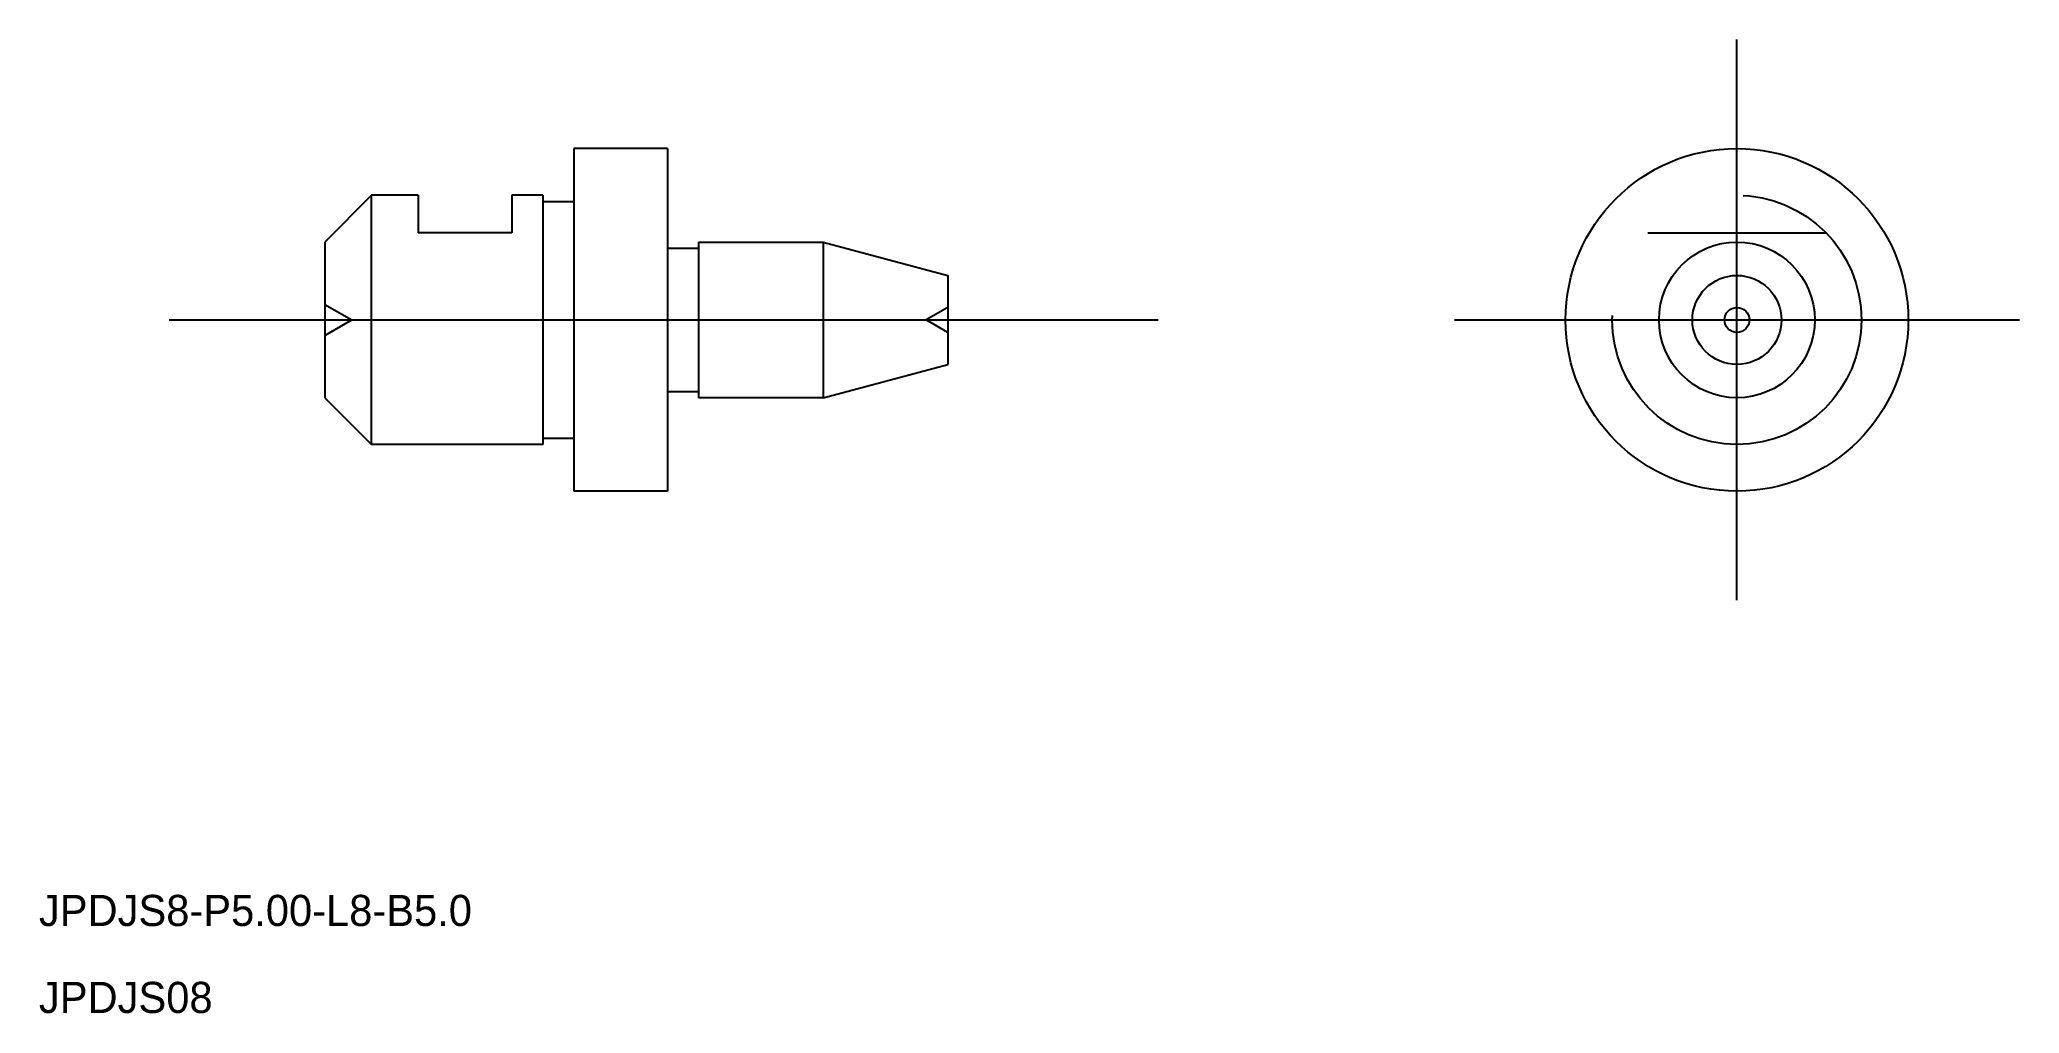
# Model space of a CAD drawing. Extents: x 557.9 to 621.4, y 576.8 to 608.1.
import ezdxf

# ---------------------------------------------------------------- set-up
doc = ezdxf.new("R2010")
doc.units = 0
doc.linetypes.add('CENTER', pattern=[50.8, 31.75, -6.35, 6.35, -6.35])
doc.linetypes.add('DASHED', pattern=[19.05, 12.7, -6.35])
doc.layers.get('0').update_dxf_attribs({"linetype": 'CONTINUOUS'})
doc.layers.add('CENTER', color=1, linetype='CENTER')

msp = doc.modelspace()

# ---------------------------------------------------------------- linework, layer by layer
at = {"color": 7, "linetype": 'CONTINUOUS'}
for p, q in [((575.023, 604.601), (575.023, 593.601)), ((578.023, 604.601), (575.023, 604.601)), ((578.023, 604.601), (578.023, 593.601)), ((568.523, 603.101), (567.023, 601.601)), ((568.523, 595.101), (568.523, 603.101)), ((570.023, 603.101), (568.523, 603.101)), ((570.023, 603.101), (570.023, 601.901)), ((574.023, 603.101), (573.023, 603.101)), ((573.023, 603.101), (573.023, 601.901)), ((574.023, 603.101), (574.023, 595.101)), ((574.023, 602.901), (575.023, 602.901)), ((573.023, 601.901), (570.023, 601.901)), ((578.023, 602.401), (578.023, 602.401)), ((567.023, 601.601), (567.023, 596.601)), ((578.023, 601.401), (579.023, 601.401)), ((579.023, 601.601), (579.023, 596.601)), ((579.023, 601.601), (583.023, 601.601)), ((583.023, 601.601), (583.023, 596.601)), ((583.023, 601.601), (587.023, 600.529)), ((587.023, 600.529), (587.023, 597.673)), ((583.023, 596.601), (587.023, 597.673)), ((578.023, 596.801), (579.023, 596.801)), ((567.023, 596.601), (568.523, 595.101)), ((583.023, 596.601), (579.023, 596.601)), ((574.023, 595.101), (568.523, 595.101)), ((574.023, 595.301), (575.023, 595.301)), ((578.023, 593.601), (575.023, 593.601))]:
    msp.add_line(p, q, dxfattribs=at)
at = {"color": 3, "linetype": 'DASHED'}
for p, q in [((609.494, 601.901), (615.207, 601.901)), ((567.023, 599.601), (567.889, 599.101)), ((587.023, 599.501), (586.33, 599.101)), ((567.023, 598.601), (567.889, 599.101)), ((587.023, 598.701), (586.33, 599.101))]:
    msp.add_line(p, q, dxfattribs=at)
at = {"color": 7, "linetype": 'CONTINUOUS'}
for radius in [5.5, 2.5, 1.428, 0.4]:
    msp.add_circle((612.351, 599.101), radius, dxfattribs=at)
at = {"color": 3, "linetype": 'DASHED'}
msp.add_circle((612.351, 599.101), 4, dxfattribs=at)
at = {"layer": 'CENTER', "color": 1, "linetype": 'CENTER'}
for p, q in [((612.351, 590.101), (612.351, 608.101)), ((562.023, 599.101), (594.545, 599.101)), ((603.282, 599.101), (621.419, 599.101))]:
    msp.add_line(p, q, dxfattribs=at)

# ---------------------------------------------------------------- texts
at = {"color": 7, "linetype": 'CONTINUOUS'}
for s, p in [('JPDJS8-P5.00-L8-B5.0', (557.848, 579.641)), ('JPDJS08', (557.848, 576.849))]:
    msp.add_text(s, height=1, dxfattribs=at).set_placement(p)

doc.saveas('drawing.dxf')
